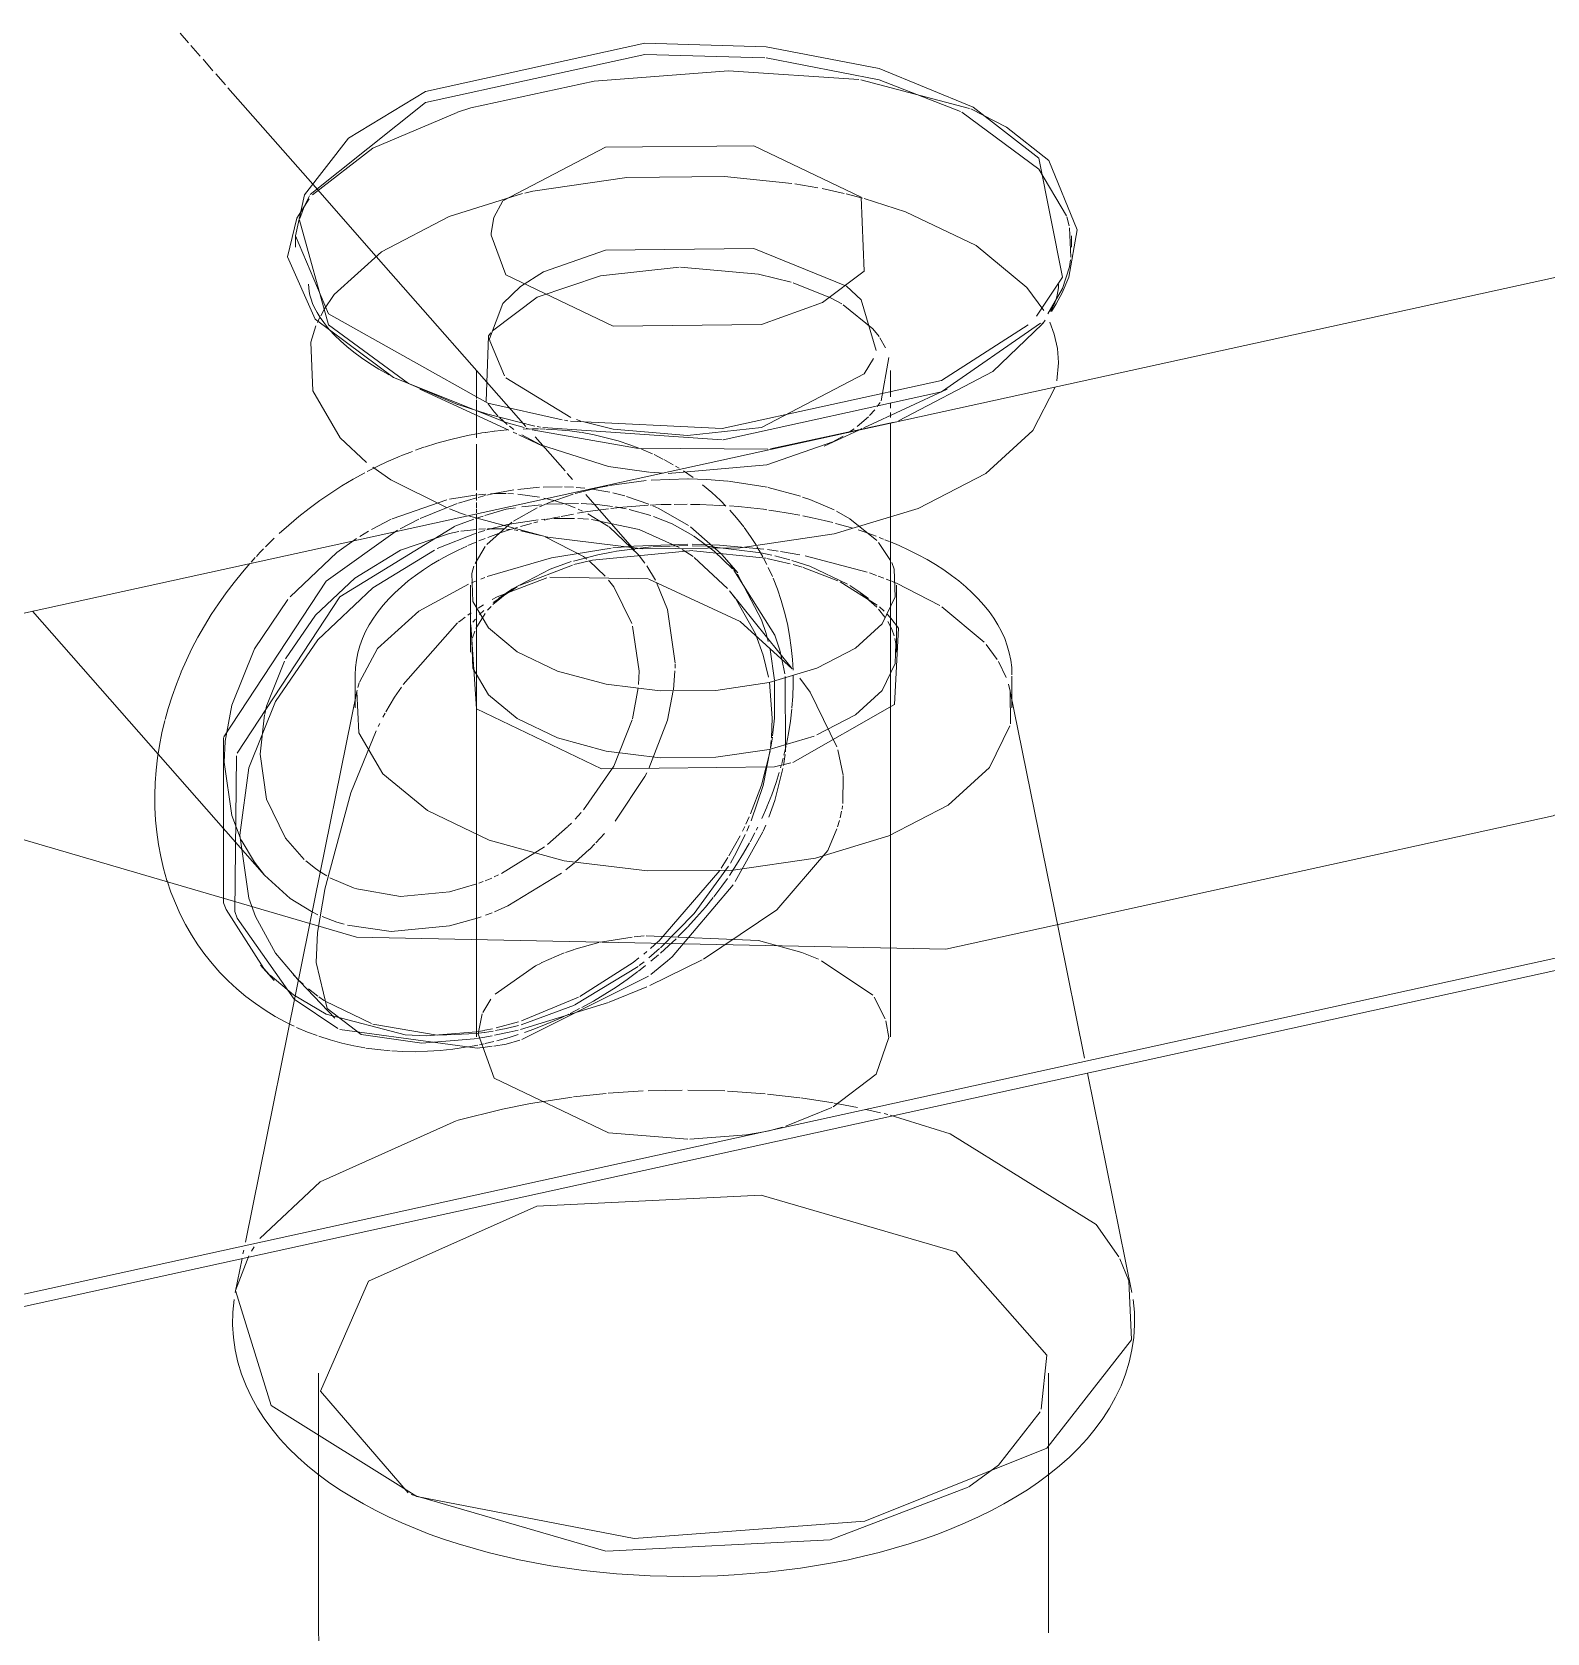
# Model space of a CAD drawing. Header units: metres. Extents: x -24.8 to 3.4, y -2.1 to 25.8.
# Drawn here: x -24.2231 to -24.1059, y 13.6931 to 13.8169 of the extents above; entities that cross this region are included whole.
import ezdxf

# ---------------------------------------------------------------- set-up
doc = ezdxf.new("R2010")
doc.units = ezdxf.units.M
doc.layers.add('P-SANR-FIXT', color=7, linetype='Continuous', lineweight=5)

# ---------------------------------------------------------------- blocks, each defined once
blk = doc.blocks.new('USO_ESG_Cuba lavatório retângular - Uso geral-3263039-BWC GUARITA')
at = {"layer": 'P-SANR-FIXT'}
for p, q in [((-24.27596, 13.7605), (-23.95901, 13.83001)), ((-24.28611, 13.7056), (-23.96917, 13.77511)), ((-24.28434, 13.70504), (-23.9674, 13.77454))]:
    blk.add_line(p, q, dxfattribs=at)
at = {"layer": 'P-SANR-FIXT', "color": 8, "true_color": 0x808080}
for p, q in [((-24.1757, 13.81605), (-24.19268, 13.81232)), ((-24.16633, 13.81578), (-24.1757, 13.81605)), ((-24.19268, 13.81232), (-24.19862, 13.8087)), ((-24.14525, 13.80716), (-24.15032, 13.81111)), ((-24.14773, 13.80955), (-24.14447, 13.80697)), ((-24.20018, 13.79425), (-24.20243, 13.80235)), ((-24.1876, 13.80135), (-24.1874, 13.80257)), ((-24.20272, 13.80114), (-24.20272, 13.80027)), ((-24.20272, 13.80114), (-24.20018, 13.79511)), ((-24.18645, 13.79813), (-24.18759, 13.80119)), ((-24.14286, 13.80176), (-24.14276, 13.79949)), ((-24.14272, 13.80027), (-24.14272, 13.80114)), ((-24.18354, 13.79837), (-24.18533, 13.79723)), ((-24.14391, 13.79624), (-24.14403, 13.79592)), ((-24.14382, 13.79655), (-24.14391, 13.79624)), ((-24.14376, 13.79685), (-24.14382, 13.79655)), ((-24.194, 13.78971), (-24.20018, 13.79425)), ((-24.19821, 13.79215), (-24.19762, 13.79171)), ((-24.1931, 13.78928), (-24.18624, 13.78611)), ((-24.16184, 13.78488), (-24.15916, 13.78612))]:
    blk.add_line(p, q, dxfattribs=at)
at = {"layer": 'P-SANR-FIXT', "color": 9, "true_color": 0xbfbfbf}
for p, q in [((-24.159, 13.81321), (-24.1506, 13.811)), ((-24.19674, 13.80793), (-24.19023, 13.8107)), ((-24.15119, 13.81071), (-24.14525, 13.8063)), ((-24.15049, 13.81096), (-24.14773, 13.80955)), ((-24.20141, 13.80432), (-24.19676, 13.80792)), ((-24.14525, 13.8063), (-24.14311, 13.8027)), ((-24.16411, 13.80517), (-24.16233, 13.80486)), ((-24.20263, 13.80252), (-24.20166, 13.80402)), ((-24.1874, 13.80257), (-24.18669, 13.80386)), ((-24.162, 13.8048), (-24.1603, 13.80443)), ((-24.16014, 13.80439), (-24.15887, 13.80406)), ((-24.14308, 13.80261), (-24.1429, 13.80192)), ((-24.18759, 13.80119), (-24.1876, 13.80135)), ((-24.14278, 13.79928), (-24.14287, 13.79874)), ((-24.16423, 13.79752), (-24.16134, 13.79636)), ((-24.14292, 13.79794), (-24.14344, 13.79674)), ((-24.18533, 13.79723), (-24.18669, 13.7959)), ((-24.15898, 13.79619), (-24.16011, 13.79724)), ((-24.15783, 13.79227), (-24.15898, 13.79619)), ((-24.14616, 13.79716), (-24.14486, 13.79536)), ((-24.20078, 13.79497), (-24.20055, 13.79539)), ((-24.20104, 13.79443), (-24.20087, 13.7948)), ((-24.14489, 13.79444), (-24.145, 13.7943)), ((-24.18798, 13.78834), (-24.18779, 13.79342)), ((-24.18771, 13.79302), (-24.18657, 13.79031)), ((-24.15753, 13.79326), (-24.15709, 13.79247)), ((-24.18872, 13.79074), (-24.18872, 13.78856)), ((-24.18645, 13.79017), (-24.18143, 13.78708)), ((-24.14881, 13.79066), (-24.1561, 13.78684)), ((-24.1902, 13.7881), (-24.194, 13.78971)), ((-24.15878, 13.7863), (-24.15233, 13.78928)), ((-24.18872, 13.78845), (-24.18872, 13.78769)), ((-24.18872, 13.78761), (-24.18872, 13.78552)), ((-24.18737, 13.78753), (-24.18784, 13.78814)), ((-24.18708, 13.78722), (-24.18737, 13.78753)), ((-24.15672, 13.7871), (-24.15672, 13.78747)), ((-24.18635, 13.78656), (-24.18695, 13.78709)), ((-24.18463, 13.7862), (-24.18488, 13.78627)), ((-24.18379, 13.78635), (-24.18405, 13.7864)), ((-24.16973, 13.78536), (-24.18359, 13.78631)), ((-24.18193, 13.78688), (-24.18167, 13.78684)), ((-24.15643, 13.78672), (-24.16598, 13.78467)), ((-24.15916, 13.78612), (-24.15892, 13.78623)), ((-24.15672, 13.75289), (-24.15672, 13.78666)), ((-24.19725, 13.78362), (-24.19927, 13.78551)), ((-24.1859, 13.78595), (-24.18562, 13.78582)), ((-24.18545, 13.78574), (-24.18359, 13.78488)), ((-24.18325, 13.77784), (-24.18936, 13.77948)), ((-24.18872, 13.77964), (-24.18872, 13.7523)), ((-24.18872, 13.7461), (-24.18872, 13.73919)), ((-24.15672, 13.73919), (-24.15672, 13.74579)), ((-24.18859, 13.73941), (-24.18737, 13.73598)), ((-24.1648, 13.73227), (-24.16126, 13.73371)), ((-24.17224, 13.73127), (-24.16786, 13.7316))]:
    blk.add_line(p, q, dxfattribs=at)
at = {"layer": 'P-SANR-FIXT', "color": 254, "true_color": 0xdfdfdf}
for p, q in [((-24.1875, 13.7938), (-24.18403, 13.79639)), ((-24.16134, 13.79636), (-24.16048, 13.79589)), ((-24.18669, 13.7959), (-24.18772, 13.79319)), ((-24.16037, 13.79582), (-24.15807, 13.79396)), ((-24.15807, 13.79396), (-24.1576, 13.79336)), ((-24.14499, 13.7943), (-24.14881, 13.79066)), ((-24.14475, 13.79461), (-24.14494, 13.79437)), ((-24.1444, 13.79446), (-24.14405, 13.79353)), ((-24.18779, 13.79342), (-24.18762, 13.79364)), ((-24.18772, 13.79318), (-24.18771, 13.79302)), ((-24.15684, 13.79173), (-24.15743, 13.78838)), ((-24.14372, 13.79132), (-24.14386, 13.78992)), ((-24.1438, 13.79242), (-24.14372, 13.79134)), ((-24.15672, 13.78868), (-24.15672, 13.79074)), ((-24.15793, 13.78769), (-24.15833, 13.78725)), ((-24.15751, 13.78825), (-24.15773, 13.78795)), ((-24.15672, 13.78782), (-24.15672, 13.78818)), ((-24.18583, 13.78617), (-24.18618, 13.78642)), ((-24.18099, 13.78693), (-24.18065, 13.78682)), ((-24.15842, 13.78715), (-24.15928, 13.7864)), ((-24.18872, 13.78503), (-24.18872, 13.78146)), ((-24.16038, 13.78565), (-24.16117, 13.78521)), ((-24.15952, 13.78622), (-24.15996, 13.78592)), ((-24.17424, 13.78279), (-24.17536, 13.78286)), ((-24.18872, 13.78124), (-24.18872, 13.78067)), ((-24.18872, 13.78051), (-24.18872, 13.78009)), ((-24.19014, 13.77976), (-24.19082, 13.78002)), ((-24.18872, 13.77999), (-24.18872, 13.77973)), ((-24.15672, 13.74579), (-24.15672, 13.75289)), ((-24.18872, 13.7523), (-24.18872, 13.74612)), ((-24.18194, 13.74567), (-24.18372, 13.7449)), ((-24.16229, 13.74518), (-24.16357, 13.74571)), ((-24.18417, 13.74468), (-24.18729, 13.74248)), ((-24.18374, 13.74489), (-24.18417, 13.74468)), ((-24.15807, 13.74241), (-24.16206, 13.74507)), ((-24.18762, 13.7421), (-24.18825, 13.74105)), ((-24.15713, 13.74056), (-24.15797, 13.74226)), ((-24.18829, 13.74095), (-24.18859, 13.73942)), ((-24.15685, 13.73914), (-24.15708, 13.74041)), ((-24.16786, 13.7316), (-24.16636, 13.73186)), ((-24.1662, 13.73189), (-24.16507, 13.73219))]:
    blk.add_line(p, q, dxfattribs=at)
at = {"layer": 'P-SANR-FIXT', "color": 7, "true_color": 0xefefef}
for p, q in [((-24.14405, 13.79353), (-24.1438, 13.79242)), ((-24.18379, 13.78497), (-24.18523, 13.78576)), ((-24.17668, 13.7469), (-24.17915, 13.74651)), ((-24.17576, 13.74699), (-24.17654, 13.74692)), ((-24.18124, 13.74592), (-24.18184, 13.74571)), ((-24.17927, 13.74648), (-24.18119, 13.74594))]:
    blk.add_line(p, q, dxfattribs=at)
at = {"layer": 'P-SANR-FIXT', "color": 8, "true_color": 0x808080}
for points in [[(-24.00596, 13.81949, 0), (-24.01857, 13.8074, 0), (-24.0599, 13.77718, 0), (-24.10545, 13.75627, 0), (-24.15244, 13.74597, 0), (-24.198, 13.74689, 0), (-24.23933, 13.75899, 0), (-24.25192, 13.76553, 0)], [(-24.15032, 13.81111, 0), (-24.15758, 13.81408, 0), (-24.16633, 13.81578, 0)], [(-24.19862, 13.8087, 0), (-24.20203, 13.80433, 0), (-24.20272, 13.80114, 0)], [(-24.18669, 13.80386, 0), (-24.17875, 13.808, 0), (-24.16727, 13.80812, 0), (-24.15898, 13.80415, 0)], [(-24.14541, 13.79494, 0), (-24.1434, 13.79795, 0), (-24.14525, 13.80716, 0)], [(-24.14447, 13.80697, 0), (-24.14228, 13.80162, 0), (-24.14292, 13.79794, 0)], [(-24.15898, 13.80415, 0), (-24.15874, 13.79842, 0), (-24.16198, 13.796, 0)], [(-24.20121, 13.7947, 0), (-24.20334, 13.79952, 0), (-24.20263, 13.80252, 0)], [(-24.16011, 13.79724, 0), (-24.16727, 13.80016, 0), (-24.17875, 13.80004, 0), (-24.18354, 13.79837, 0)], [(-24.14287, 13.79874, 0), (-24.1434, 13.79708, 0), (-24.14455, 13.79511, 0)], [(-24.20172, 13.79741, 0), (-24.2017, 13.79713, 0), (-24.20167, 13.79685, 0), (-24.20161, 13.79655, 0), (-24.20152, 13.79624, 0), (-24.20141, 13.79592, 0), (-24.20125, 13.79557, 0), (-24.20106, 13.79521, 0), (-24.20082, 13.79483, 0), (-24.20054, 13.79444, 0), (-24.20022, 13.79403, 0), (-24.20009, 13.79388, 0)], [(-24.16198, 13.796, 0), (-24.16669, 13.79428, 0), (-24.17816, 13.79416, 0), (-24.18645, 13.79813, 0)], [(-24.14372, 13.79741, 0), (-24.14373, 13.79713, 0), (-24.14376, 13.79685, 0)], [(-24.14344, 13.79674, 0), (-24.14391, 13.79588, 0), (-24.14427, 13.7953, 0)], [(-24.20018, 13.79511, 0), (-24.18785, 13.7882, 0), (-24.1821, 13.78691, 0)], [(-24.14403, 13.79592, 0), (-24.14418, 13.79557, 0), (-24.14433, 13.7953, 0)], [(-24.18504, 13.78631, 0), (-24.18643, 13.7867, 0), (-24.19514, 13.79019, 0), (-24.20121, 13.7947, 0)], [(-24.20009, 13.79388, 0), (-24.1997, 13.79346, 0), (-24.19925, 13.79303, 0), (-24.19876, 13.79259, 0), (-24.19821, 13.79215, 0)], [(-24.19762, 13.79171, 0), (-24.19697, 13.79127, 0), (-24.19628, 13.79084, 0), (-24.19554, 13.79041, 0), (-24.19552, 13.7904, 0)], [(-24.18422, 13.78643, 0), (-24.18785, 13.78734, 0), (-24.19017, 13.78809, 0)]]:
    blk.add_polyline3d(points, dxfattribs=at)
at = {"layer": 'P-SANR-FIXT', "color": 9, "true_color": 0xbfbfbf}
for points in [[(-24.20159, 13.80435, 0), (-24.19268, 13.81146, 0), (-24.1757, 13.81518, 0), (-24.16643, 13.81492, 0)], [(-24.16633, 13.81491, 0), (-24.15758, 13.81321, 0), (-24.15129, 13.81076, 0)], [(-24.1902, 13.81071, 0), (-24.18916, 13.81104, 0), (-24.17963, 13.81311, 0), (-24.16925, 13.81391, 0), (-24.15917, 13.81324, 0)], [(-24.185, 13.80446, 0), (-24.18438, 13.8046, 0), (-24.17711, 13.80565, 0), (-24.16954, 13.80573, 0), (-24.16433, 13.8052, 0)], [(-24.20239, 13.80248, 0), (-24.20203, 13.80346, 0), (-24.20165, 13.80423, 0)], [(-24.20054, 13.79542, 0), (-24.19974, 13.7966, 0), (-24.19609, 13.79991, 0), (-24.19085, 13.80264, 0), (-24.18516, 13.80442, 0)], [(-24.15876, 13.80403, 0), (-24.15555, 13.80301, 0), (-24.15009, 13.80039, 0), (-24.14616, 13.79716, 0)], [(-24.18403, 13.79639, 0), (-24.17915, 13.79806, 0), (-24.17305, 13.79873, 0)], [(-24.17295, 13.79873, 0), (-24.16691, 13.79819, 0), (-24.16439, 13.79756, 0)], [(-24.19927, 13.78551, 0), (-24.20138, 13.78915, 0), (-24.20154, 13.79293, 0), (-24.20115, 13.79419, 0)], [(-24.18145, 13.78681, 0), (-24.16973, 13.78623, 0), (-24.15276, 13.78995, 0), (-24.14607, 13.79425, 0)], [(-24.14511, 13.7944, 0), (-24.15276, 13.78909, 0), (-24.16966, 13.78537, 0)], [(-24.14397, 13.78943, 0), (-24.1457, 13.78608, 0), (-24.14934, 13.78277, 0), (-24.15458, 13.78004, 0), (-24.16106, 13.77808, 0), (-24.16833, 13.77702, 0), (-24.17589, 13.77694, 0), (-24.18321, 13.77784, 0)], [(-24.16619, 13.78465, 0), (-24.17636, 13.78472, 0), (-24.18443, 13.78615, 0)], [(-24.16117, 13.78521, 0), (-24.16628, 13.78343, 0), (-24.1739, 13.78277, 0)], [(-24.16114, 13.73377, 0), (-24.15781, 13.73629, 0), (-24.15685, 13.73914, 0)], [(-24.18737, 13.73598, 0), (-24.17853, 13.73175, 0), (-24.17238, 13.73127, 0)]]:
    blk.add_polyline3d(points, dxfattribs=at)
at = {"layer": 'P-SANR-FIXT', "color": 254, "true_color": 0xdfdfdf}
for points in [[(-24.1724, 13.78569, 0), (-24.16669, 13.78632, 0), (-24.15874, 13.79046, 0), (-24.15803, 13.79165, 0)], [(-24.18042, 13.78675, 0), (-24.17816, 13.7862, 0), (-24.1724, 13.78569, 0)], [(-24.17541, 13.78287, 0), (-24.17853, 13.7833, 0), (-24.18379, 13.78497, 0)], [(-24.19106, 13.78012, 0), (-24.19535, 13.78228, 0), (-24.19676, 13.78325, 0)], [(-24.18953, 13.77954, 0), (-24.18988, 13.77966, 0), (-24.19012, 13.77975, 0)]]:
    blk.add_polyline3d(points, dxfattribs=at)
at = {"layer": 'P-SANR-FIXT', "color": 7, "true_color": 0xefefef}
blk.add_polyline3d([(-24.16357, 13.74571, 0), (-24.16691, 13.74664, 0), (-24.17561, 13.747, 0)], dxfattribs=at)
blk = doc.blocks.new('USO_ESG_Sifão de Uso Geral - Sifão para lavatório-3607478-BWC GUARITA')
at = {"layer": 'P-SANR-FIXT', "color": 9, "true_color": 0xbfbfbf}
for p, q in [((-24.21101, 13.81609), (-24.21165, 13.81682)), ((-24.21009, 13.81504), (-24.21082, 13.81587)), ((-24.20911, 13.81392), (-24.20988, 13.81481)), ((-24.20814, 13.81282), (-24.2089, 13.81369)), ((-24.20139, 13.80515), (-24.20795, 13.8126)), ((-24.18491, 13.7864), (-24.19648, 13.79956)), ((-24.1928, 13.78479), (-24.19346, 13.78456)), ((-24.1904, 13.77868), (-24.18894, 13.77922)), ((-24.18876, 13.77815), (-24.19177, 13.77695)), ((-24.1894, 13.77718), (-24.18871, 13.77748)), ((-24.1892, 13.77412), (-24.1892, 13.76895)), ((-24.15624, 13.76895), (-24.15624, 13.77412)), ((-24.18618, 13.77369), (-24.18702, 13.7731)), ((-24.15842, 13.7731), (-24.15925, 13.77369)), ((-24.22307, 13.7721), (-24.20512, 13.75169)), ((-24.19811, 13.76719), (-24.19811, 13.76462)), ((-24.14732, 13.76462), (-24.14732, 13.76707)), ((-24.19798, 13.76589), (-24.20166, 13.7477)), ((-24.1437, 13.74737), (-24.14745, 13.76589)), ((-24.14745, 13.76589), (-24.14744, 13.7634)), ((-24.16261, 13.76245), (-24.16609, 13.76141)), ((-24.20742, 13.74887), (-24.2073, 13.76093)), ((-24.16442, 13.76037), (-24.16568, 13.76006)), ((-24.20476, 13.74401), (-24.20519, 13.74446)), ((-24.20288, 13.74242), (-24.20469, 13.74395)), ((-24.20251, 13.7436), (-24.20214, 13.74326)), ((-24.19946, 13.73982), (-24.20283, 13.7421)), ((-24.20043, 13.74194), (-24.19686, 13.74021)), ((-24.20318, 13.74017), (-24.20284, 13.74)), ((-24.18868, 13.73831), (-24.1993, 13.73974)), ((-24.19674, 13.74017), (-24.19177, 13.73931)), ((-24.18873, 13.73957), (-24.19262, 13.73926)), ((-24.1916, 13.73931), (-24.18876, 13.73944)), ((-24.18951, 13.73838), (-24.18862, 13.73854)), ((-24.18673, 13.73359), (-24.19025, 13.7327)), ((-24.18455, 13.73403), (-24.18673, 13.73359)), ((-24.15927, 13.73371), (-24.16076, 13.734)), ((-24.15748, 13.73331), (-24.15863, 13.73357)), ((-24.15691, 13.73317), (-24.15721, 13.73324)), ((-24.20593, 13.72293), (-24.20612, 13.72261))]:
    blk.add_line(p, q, dxfattribs=at)
at = {"layer": 'P-SANR-FIXT', "color": 254, "true_color": 0xdfdfdf}
for p, q in [((-24.19648, 13.79956), (-24.20139, 13.80515)), ((-24.18737, 13.78603), (-24.188, 13.78594)), ((-24.18636, 13.78613), (-24.18734, 13.78603)), ((-24.18344, 13.7862), (-24.18384, 13.78621)), ((-24.18248, 13.78615), (-24.18337, 13.7862)), ((-24.19463, 13.78411), (-24.19554, 13.78371)), ((-24.19369, 13.78447), (-24.19458, 13.78413)), ((-24.17197, 13.78244), (-24.17272, 13.78296)), ((-24.17934, 13.78165), (-24.18109, 13.7812)), ((-24.17854, 13.78181), (-24.17934, 13.78165)), ((-24.1756, 13.78222), (-24.17845, 13.78183)), ((-24.17238, 13.78234), (-24.17521, 13.78225)), ((-24.16673, 13.78178), (-24.16924, 13.78216)), ((-24.16626, 13.78169), (-24.16673, 13.78178)), ((-24.16368, 13.781), (-24.16617, 13.78167)), ((-24.19308, 13.77928), (-24.19022, 13.78043)), ((-24.19013, 13.78046), (-24.18873, 13.78088)), ((-24.18644, 13.77999), (-24.18572, 13.7801)), ((-24.18404, 13.7801), (-24.18586, 13.77908)), ((-24.18523, 13.78017), (-24.18371, 13.78034)), ((-24.19463, 13.77849), (-24.19319, 13.77922)), ((-24.1888, 13.77927), (-24.18822, 13.77946)), ((-24.18808, 13.77951), (-24.18644, 13.77999)), ((-24.186, 13.77899), (-24.18793, 13.77728)), ((-24.18619, 13.77883), (-24.18644, 13.77878)), ((-24.19081, 13.77813), (-24.19009, 13.77827)), ((-24.18994, 13.77829), (-24.1887, 13.77844)), ((-24.18808, 13.77836), (-24.1886, 13.7782)), ((-24.18855, 13.77754), (-24.18805, 13.77774)), ((-24.18644, 13.77878), (-24.18794, 13.7784)), ((-24.18785, 13.77782), (-24.18703, 13.77812)), ((-24.15781, 13.7779), (-24.1584, 13.77812)), ((-24.15726, 13.77769), (-24.15758, 13.77782)), ((-24.15679, 13.77751), (-24.15714, 13.77764)), ((-24.18807, 13.77711), (-24.18884, 13.77581)), ((-24.1567, 13.77604), (-24.15763, 13.77743)), ((-24.20584, 13.77625), (-24.20616, 13.77591)), ((-24.15626, 13.77428), (-24.1529, 13.77255)), ((-24.20332, 13.77302), (-24.20591, 13.7692)), ((-24.1894, 13.77181), (-24.18914, 13.77199)), ((-24.18901, 13.77125), (-24.18882, 13.77148)), ((-24.15669, 13.77158), (-24.1561, 13.7708)), ((-24.15274, 13.77245), (-24.14947, 13.76972)), ((-24.19441, 13.76643), (-24.19019, 13.7712)), ((-24.18905, 13.77004), (-24.18887, 13.77056)), ((-24.15662, 13.77071), (-24.15643, 13.77019)), ((-24.20591, 13.7692), (-24.20766, 13.76484)), ((-24.15637, 13.76999), (-24.15629, 13.7696)), ((-24.14931, 13.76953), (-24.14846, 13.76837)), ((-24.14837, 13.76822), (-24.14776, 13.76697)), ((-24.19791, 13.76621), (-24.19781, 13.76656)), ((-24.14759, 13.76646), (-24.14746, 13.76593)), ((-24.19574, 13.76432), (-24.19506, 13.76545)), ((-24.19506, 13.76545), (-24.19454, 13.76624)), ((-24.20766, 13.76484), (-24.20817, 13.76205)), ((-24.20546, 13.76105), (-24.20512, 13.76408)), ((-24.19597, 13.7639), (-24.19579, 13.76422)), ((-24.19633, 13.76319), (-24.19621, 13.76342)), ((-24.20817, 13.76202), (-24.20825, 13.76044)), ((-24.20825, 13.76044), (-24.20766, 13.75631)), ((-24.20496, 13.75757), (-24.20546, 13.76105)), ((-24.20766, 13.7563), (-24.20701, 13.7546)), ((-24.20103, 13.74726), (-24.20047, 13.75057)), ((-24.1982, 13.75067), (-24.20007, 13.75149)), ((-24.1887, 13.75101), (-24.19081, 13.7504)), ((-24.19081, 13.74776), (-24.18869, 13.74835)), ((-24.19871, 13.74782), (-24.19532, 13.74733)), ((-24.19532, 13.74733), (-24.19081, 13.74776)), ((-24.18112, 13.74165), (-24.17623, 13.74463)), ((-24.17662, 13.74493), (-24.18074, 13.7423)), ((-24.17709, 13.74362), (-24.17626, 13.74423)), ((-24.17621, 13.74426), (-24.17565, 13.74471)), ((-24.17615, 13.74469), (-24.17576, 13.74499)), ((-24.17129, 13.74513), (-24.17533, 13.74314)), ((-24.17396, 13.74505), (-24.17524, 13.744)), ((-24.20172, 13.74289), (-24.201, 13.74233)), ((-24.17543, 13.74386), (-24.18522, 13.73896)), ((-24.17556, 13.74304), (-24.17846, 13.74186)), ((-24.20092, 13.74228), (-24.20049, 13.74197)), ((-24.17852, 13.74184), (-24.18532, 13.73974)), ((-24.18085, 13.74224), (-24.18526, 13.74041)), ((-24.18528, 13.74011), (-24.18116, 13.74163)), ((-24.18335, 13.74015), (-24.18242, 13.74055)), ((-24.18242, 13.74055), (-24.18158, 13.74094)), ((-24.18149, 13.74098), (-24.18076, 13.74136)), ((-24.19262, 13.73926), (-24.19425, 13.73934)), ((-24.18876, 13.73944), (-24.18813, 13.73952)), ((-24.1881, 13.73968), (-24.18873, 13.73957)), ((-24.18753, 13.73926), (-24.18823, 13.73913)), ((-24.18811, 13.73952), (-24.18744, 13.73963)), ((-24.1875, 13.73981), (-24.18808, 13.73969)), ((-24.1862, 13.73955), (-24.18735, 13.7393)), ((-24.18725, 13.73966), (-24.18644, 13.73982)), ((-24.18548, 13.74034), (-24.18722, 13.73987)), ((-24.18644, 13.73982), (-24.18548, 13.74005)), ((-24.18551, 13.7397), (-24.1862, 13.73955)), ((-24.1862, 13.73914), (-24.18551, 13.73936)), ((-24.18502, 13.73952), (-24.18429, 13.73978)), ((-24.18429, 13.73978), (-24.18335, 13.74015)), ((-24.18825, 13.73912), (-24.18891, 13.73902)), ((-24.18826, 13.73835), (-24.18868, 13.73831)), ((-24.18851, 13.73857), (-24.18813, 13.73865)), ((-24.18751, 13.73845), (-24.18825, 13.73835)), ((-24.18807, 13.73866), (-24.1874, 13.73882)), ((-24.18644, 13.73861), (-24.18738, 13.73847)), ((-24.18717, 13.73888), (-24.1862, 13.73914)), ((-24.18539, 13.73891), (-24.18644, 13.73861)), ((-24.18132, 13.73452), (-24.18455, 13.73403)), ((-24.1787, 13.7348), (-24.18123, 13.73453)), ((-24.17585, 13.73499), (-24.17854, 13.73481)), ((-24.17283, 13.73506), (-24.17546, 13.735)), ((-24.16953, 13.73499), (-24.17238, 13.73506)), ((-24.1689, 13.73495), (-24.16933, 13.73498)), ((-24.1664, 13.73477), (-24.1689, 13.73495)), ((-24.16373, 13.73447), (-24.16623, 13.73475)), ((-24.16115, 13.73407), (-24.16365, 13.73446)), ((-24.16076, 13.734), (-24.16106, 13.73406))]:
    blk.add_line(p, q, dxfattribs=at)
at = {"layer": 'P-SANR-FIXT', "color": 7, "true_color": 0xefefef}
for p, q in [((-24.18188, 13.78296), (-24.18419, 13.78559)), ((-24.17511, 13.78427), (-24.17598, 13.78464)), ((-24.17431, 13.78388), (-24.175, 13.78422)), ((-24.17351, 13.78344), (-24.17425, 13.78385)), ((-24.1813, 13.7823), (-24.18171, 13.78276)), ((-24.17306, 13.78317), (-24.17335, 13.78334)), ((-24.18736, 13.78121), (-24.18584, 13.78149)), ((-24.18554, 13.78153), (-24.18387, 13.78169)), ((-24.18357, 13.78171), (-24.18211, 13.78173)), ((-24.18192, 13.78172), (-24.18123, 13.78169)), ((-24.18102, 13.78168), (-24.18036, 13.78162)), ((-24.17994, 13.78157), (-24.17842, 13.78131)), ((-24.19103, 13.78072), (-24.19526, 13.77925)), ((-24.18869, 13.78111), (-24.19081, 13.78077)), ((-24.18861, 13.78091), (-24.18805, 13.78106)), ((-24.18794, 13.78108), (-24.1875, 13.78119)), ((-24.18275, 13.78067), (-24.18352, 13.78086)), ((-24.18328, 13.78038), (-24.18083, 13.78044)), ((-24.18064, 13.78043), (-24.17941, 13.78036)), ((-24.1765, 13.77684), (-24.18028, 13.78114)), ((-24.1794, 13.78036), (-24.1782, 13.78021)), ((-24.17819, 13.78126), (-24.17726, 13.78102)), ((-24.17712, 13.78098), (-24.17539, 13.78038)), ((-24.17245, 13.78038), (-24.17344, 13.78037)), ((-24.16947, 13.78027), (-24.1704, 13.78032)), ((-24.16944, 13.78024), (-24.16987, 13.78068)), ((-24.19532, 13.77922), (-24.19685, 13.77842)), ((-24.18395, 13.77918), (-24.18619, 13.77883)), ((-24.18534, 13.77866), (-24.18447, 13.7789)), ((-24.18429, 13.77895), (-24.18399, 13.77903)), ((-24.1835, 13.77915), (-24.18274, 13.77932)), ((-24.18228, 13.77942), (-24.18274, 13.77932)), ((-24.18124, 13.77962), (-24.18217, 13.77944)), ((-24.19708, 13.77829), (-24.19776, 13.77788)), ((-24.18855, 13.77846), (-24.18803, 13.77848)), ((-24.18789, 13.77849), (-24.1874, 13.77849)), ((-24.18736, 13.77849), (-24.18702, 13.77849)), ((-24.18702, 13.77849), (-24.18661, 13.77847)), ((-24.15851, 13.77816), (-24.15922, 13.77839)), ((-24.18123, 13.77599), (-24.17934, 13.77648)), ((-24.17975, 13.77606), (-24.172, 13.7768)), ((-24.17934, 13.77648), (-24.17817, 13.77671)), ((-24.1781, 13.77673), (-24.17521, 13.77708)), ((-24.1751, 13.77709), (-24.17238, 13.77718)), ((-24.17198, 13.77634), (-24.17282, 13.77689)), ((-24.17196, 13.77679), (-24.16636, 13.77621)), ((-24.17036, 13.77676), (-24.16892, 13.77539)), ((-24.16567, 13.77639), (-24.1645, 13.77608)), ((-24.18535, 13.77411), (-24.1813, 13.77568)), ((-24.18119, 13.77571), (-24.17975, 13.77606)), ((-24.16931, 13.77386), (-24.17189, 13.77627)), ((-24.16851, 13.77507), (-24.16956, 13.77627)), ((-24.16628, 13.77573), (-24.16653, 13.77622)), ((-24.16627, 13.77619), (-24.16447, 13.77577)), ((-24.16585, 13.7748), (-24.16616, 13.7755)), ((-24.16424, 13.77571), (-24.16355, 13.77551)), ((-24.16346, 13.77548), (-24.16078, 13.77445)), ((-24.18912, 13.7743), (-24.18873, 13.77446)), ((-24.18743, 13.77279), (-24.18558, 13.77399)), ((-24.18713, 13.77321), (-24.18329, 13.77468)), ((-24.18306, 13.77474), (-24.17545, 13.77461)), ((-24.17396, 13.77223), (-24.1748, 13.77432)), ((-24.16061, 13.77437), (-24.15774, 13.77258)), ((-24.15986, 13.77409), (-24.15925, 13.77369)), ((-24.15659, 13.77441), (-24.15626, 13.77428)), ((-24.16439, 13.76776), (-24.16916, 13.77368)), ((-24.16873, 13.77312), (-24.16916, 13.77368)), ((-24.15902, 13.77353), (-24.15778, 13.77242)), ((-24.18879, 13.77077), (-24.18807, 13.77194)), ((-24.18849, 13.77185), (-24.18816, 13.77217)), ((-24.18787, 13.77218), (-24.1876, 13.77248)), ((-24.17337, 13.76809), (-24.17396, 13.77223)), ((-24.15763, 13.77226), (-24.15715, 13.77165)), ((-24.15756, 13.77244), (-24.1572, 13.7721)), ((-24.15696, 13.77187), (-24.15671, 13.7716)), ((-24.17666, 13.77096), (-24.17616, 13.76748)), ((-24.15693, 13.77131), (-24.15662, 13.77071)), ((-24.17337, 13.7677), (-24.17337, 13.768)), ((-24.16511, 13.76839), (-24.16489, 13.76726)), ((-24.17616, 13.76748), (-24.1762, 13.76644)), ((-24.1735, 13.76602), (-24.17338, 13.76749)), ((-24.16486, 13.76705), (-24.16483, 13.76123)), ((-24.16424, 13.76647), (-24.16424, 13.76714)), ((-24.19798, 13.76589), (-24.19796, 13.76601)), ((-24.17622, 13.76617), (-24.17666, 13.76378)), ((-24.16568, 13.76383), (-24.16583, 13.76247)), ((-24.166, 13.76152), (-24.16594, 13.7621)), ((-24.16584, 13.76236), (-24.16597, 13.76159)), ((-24.16495, 13.76096), (-24.16478, 13.76169)), ((-24.16521, 13.76), (-24.16514, 13.76025)), ((-24.16512, 13.76033), (-24.16501, 13.76074)), ((-24.16486, 13.76103), (-24.16499, 13.76016)), ((-24.16078, 13.76138), (-24.16038, 13.75943)), ((-24.16037, 13.75937), (-24.16039, 13.75723)), ((-24.18063, 13.75653), (-24.1811, 13.75601)), ((-24.16667, 13.75607), (-24.16628, 13.75695)), ((-24.16049, 13.75665), (-24.1606, 13.75613)), ((-24.16042, 13.75705), (-24.16046, 13.7568)), ((-24.18168, 13.75543), (-24.18325, 13.75405)), ((-24.18139, 13.75572), (-24.18167, 13.75544)), ((-24.16798, 13.75545), (-24.16816, 13.75509)), ((-24.16763, 13.75621), (-24.1679, 13.75562)), ((-24.16781, 13.7551), (-24.16763, 13.75552)), ((-24.16711, 13.75516), (-24.16698, 13.75541)), ((-24.16636, 13.75556), (-24.16657, 13.7551)), ((-24.16085, 13.75528), (-24.16157, 13.7536)), ((-24.16066, 13.75592), (-24.1608, 13.75543)), ((-24.18, 13.75368), (-24.17957, 13.75411)), ((-24.1795, 13.75418), (-24.17882, 13.75491)), ((-24.16834, 13.75472), (-24.16921, 13.75317)), ((-24.16659, 13.75504), (-24.16873, 13.75119)), ((-24.16757, 13.75427), (-24.16721, 13.75496)), ((-24.18348, 13.75387), (-24.18679, 13.75182)), ((-24.18109, 13.75269), (-24.18001, 13.75367)), ((-24.16929, 13.75304), (-24.16981, 13.75222)), ((-24.20031, 13.75163), (-24.20083, 13.75195)), ((-24.18702, 13.75171), (-24.18736, 13.75155)), ((-24.18181, 13.7521), (-24.18115, 13.75264)), ((-24.16991, 13.75206), (-24.17464, 13.74658)), ((-24.18822, 13.75119), (-24.18855, 13.75106)), ((-24.18755, 13.75146), (-24.18805, 13.75126)), ((-24.17038, 13.75001), (-24.16976, 13.75083)), ((-24.16976, 13.75083), (-24.16933, 13.75144)), ((-24.20149, 13.74887), (-24.20099, 13.74863)), ((-24.18869, 13.74835), (-24.18837, 13.74846)), ((-24.18804, 13.74858), (-24.18751, 13.74878)), ((-24.17313, 13.74694), (-24.17241, 13.74767)), ((-24.17555, 13.74579), (-24.1758, 13.74558)), ((-24.1754, 13.74528), (-24.17457, 13.746)), ((-24.17465, 13.74657), (-24.17527, 13.74602)), ((-24.17525, 13.74503), (-24.17465, 13.74553)), ((-24.17618, 13.74528), (-24.17662, 13.74493))]:
    blk.add_line(p, q, dxfattribs=at)
at = {"layer": 'P-SANR-FIXT', "color": 7, "true_color": 0xf7f7f7}
for p, q in [((-24.18802, 13.78117), (-24.18858, 13.78112)), ((-24.1874, 13.7812), (-24.18766, 13.78119)), ((-24.18644, 13.7812), (-24.18735, 13.7812)), ((-24.18587, 13.78118), (-24.1863, 13.7812)), ((-24.18387, 13.78093), (-24.18554, 13.78115)), ((-24.18109, 13.7801), (-24.18169, 13.78033)), ((-24.17798, 13.78018), (-24.17715, 13.78003)), ((-24.18345, 13.77923), (-24.1837, 13.77921)), ((-24.18305, 13.77926), (-24.1833, 13.77924)), ((-24.18116, 13.77929), (-24.18275, 13.77927)), ((-24.18007, 13.77922), (-24.1809, 13.77928)), ((-24.18052, 13.77985), (-24.18087, 13.78001)), ((-24.17693, 13.77998), (-24.17524, 13.77951)), ((-24.17503, 13.77944), (-24.17359, 13.77886)), ((-24.17359, 13.77886), (-24.172, 13.77797)), ((-24.16863, 13.77934), (-24.16914, 13.77992)), ((-24.16806, 13.77863), (-24.16863, 13.77934)), ((-24.18642, 13.77845), (-24.18614, 13.77843)), ((-24.17219, 13.77863), (-24.16981, 13.77654)), ((-24.17196, 13.77795), (-24.17036, 13.77676)), ((-24.16753, 13.77788), (-24.16802, 13.77857)), ((-24.16708, 13.77719), (-24.16753, 13.77788)), ((-24.18293, 13.77623), (-24.17831, 13.77699)), ((-24.1757, 13.77583), (-24.17619, 13.77647)), ((-24.16978, 13.77651), (-24.16956, 13.77627)), ((-24.16658, 13.77632), (-24.16704, 13.77711)), ((-24.16623, 13.77688), (-24.1654, 13.77676)), ((-24.16521, 13.77673), (-24.16372, 13.77648)), ((-24.16331, 13.7764), (-24.15852, 13.77513)), ((-24.18791, 13.77478), (-24.18293, 13.77623)), ((-24.18001, 13.776), (-24.17879, 13.77483)), ((-24.17489, 13.7745), (-24.17556, 13.77562)), ((-24.16955, 13.77625), (-24.16927, 13.77592)), ((-24.16912, 13.77574), (-24.1687, 13.77518)), ((-24.1884, 13.77459), (-24.18809, 13.77471)), ((-24.16855, 13.77498), (-24.1667, 13.77145)), ((-24.15833, 13.77507), (-24.1578, 13.77488)), ((-24.15766, 13.77483), (-24.15722, 13.77466)), ((-24.15704, 13.77459), (-24.15663, 13.77443)), ((-24.18861, 13.77235), (-24.18819, 13.77261)), ((-24.18753, 13.773), (-24.18713, 13.77321)), ((-24.16716, 13.77036), (-24.16861, 13.77295)), ((-24.1667, 13.77145), (-24.16634, 13.77038)), ((-24.16603, 13.76914), (-24.16569, 13.76676)), ((-24.16528, 13.76909), (-24.16511, 13.76839)), ((-24.16568, 13.76671), (-24.16568, 13.76383))]:
    blk.add_line(p, q, dxfattribs=at)
at = {"layer": 'P-SANR-FIXT', "color": 7, "true_color": 0xfbfbfb}
for p, q in [((-24.17852, 13.77867), (-24.18012, 13.77965)), ((-24.18582, 13.77839), (-24.18553, 13.77835)), ((-24.1853, 13.77832), (-24.18377, 13.77797)), ((-24.17619, 13.77647), (-24.17848, 13.77864)), ((-24.16634, 13.77038), (-24.16618, 13.76977))]:
    blk.add_line(p, q, dxfattribs=at)
at = {"layer": 'P-SANR-FIXT', "color": 8, "true_color": 0x808080}
for p, q in [((-24.20519, 13.74446), (-24.2081, 13.74904)), ((-24.20166, 13.7477), (-24.2066, 13.7233)), ((-24.14171, 13.73753), (-24.1437, 13.74737)), ((-24.20543, 13.74473), (-24.20438, 13.74353)), ((-24.20292, 13.744), (-24.19969, 13.74063)), ((-24.20633, 13.72224), (-24.20736, 13.71956)), ((-24.20673, 13.72268), (-24.20679, 13.72238)), ((-24.13827, 13.72029), (-24.13897, 13.72201)), ((-24.19379, 13.70378), (-24.17872, 13.69939)), ((-24.16137, 13.70026), (-24.1507, 13.70434)), ((-24.17867, 13.69938), (-24.16137, 13.70026))]:
    blk.add_line(p, q, dxfattribs=at)
at = {"layer": 'P-SANR-FIXT'}
for p, q in [((-24.13804, 13.7194), (-24.14148, 13.73637)), ((-24.20686, 13.72203), (-24.20739, 13.7194)), ((-24.20094, 13.71316), (-24.20094, 13.69306)), ((-24.14449, 13.69306), (-24.14449, 13.71316))]:
    blk.add_line(p, q, dxfattribs=at)
at = {"layer": 'P-SANR-FIXT', "color": 9, "true_color": 0xbfbfbf}
for points in [[(-24.18986, 13.7856, 0), (-24.19082, 13.78537, 0), (-24.19179, 13.78511, 0), (-24.19274, 13.78481, 0)], [(-24.18871, 13.78582, 0), (-24.18929, 13.78572, 0), (-24.18986, 13.7856, 0)], [(-24.20827, 13.7624, 0), (-24.20035, 13.77442, 0), (-24.19484, 13.77837, 0)], [(-24.20724, 13.76113, 0), (-24.1993, 13.77322, 0), (-24.19044, 13.77867, 0)], [(-24.19199, 13.77684, 0), (-24.19674, 13.77391, 0), (-24.201, 13.76988, 0), (-24.20427, 13.76513, 0), (-24.20633, 13.75998, 0), (-24.20703, 13.75478, 0), (-24.20633, 13.7499, 0), (-24.20583, 13.7485, 0)], [(-24.19155, 13.7761, 0), (-24.19086, 13.77647, 0), (-24.19015, 13.77683, 0), (-24.18949, 13.77714, 0)], [(-24.14732, 13.76719, 0), (-24.14734, 13.76776, 0), (-24.14741, 13.76832, 0), (-24.14753, 13.76888, 0), (-24.14768, 13.76944, 0), (-24.14788, 13.76999, 0), (-24.14812, 13.77053, 0), (-24.14841, 13.77106, 0), (-24.14873, 13.77158, 0), (-24.14909, 13.77209, 0), (-24.14949, 13.77258, 0), (-24.14992, 13.77307, 0), (-24.15039, 13.77354, 0), (-24.15089, 13.774, 0), (-24.15143, 13.77445, 0), (-24.152, 13.77488, 0), (-24.15259, 13.7753, 0), (-24.15322, 13.77571, 0), (-24.15388, 13.7761, 0), (-24.15457, 13.77647, 0), (-24.15529, 13.77683, 0), (-24.15603, 13.77718, 0), (-24.15672, 13.77748, 0)], [(-24.20626, 13.77579, 0), (-24.20684, 13.77512, 0), (-24.20748, 13.77433, 0), (-24.2081, 13.77352, 0), (-24.20868, 13.77269, 0), (-24.20924, 13.77184, 0), (-24.20977, 13.77098, 0), (-24.21027, 13.77011, 0), (-24.21074, 13.76922, 0), (-24.21117, 13.76831, 0), (-24.21157, 13.76741, 0)], [(-24.19755, 13.77, 0), (-24.19731, 13.77053, 0), (-24.19703, 13.77106, 0), (-24.1967, 13.77158, 0), (-24.19634, 13.77209, 0), (-24.19595, 13.77258, 0), (-24.19551, 13.77307, 0), (-24.19504, 13.77354, 0), (-24.19454, 13.774, 0), (-24.19401, 13.77445, 0), (-24.19344, 13.77488, 0), (-24.19284, 13.7753, 0), (-24.19221, 13.77571, 0), (-24.1916, 13.77607, 0)], [(-24.18893, 13.7756, 0), (-24.1891, 13.77502, 0), (-24.18901, 13.77287, 0), (-24.1878, 13.77081, 0), (-24.18558, 13.76897, 0), (-24.18247, 13.76748, 0), (-24.1787, 13.76645, 0), (-24.17452, 13.76594, 0), (-24.17022, 13.76598, 0), (-24.16609, 13.76658, 0)], [(-24.16609, 13.76658, 0), (-24.16241, 13.76769, 0), (-24.15943, 13.76925, 0), (-24.15736, 13.77113, 0), (-24.15634, 13.77321, 0), (-24.15643, 13.77536, 0), (-24.15662, 13.77588, 0)], [(-24.16568, 13.76006, 0), (-24.17907, 13.75992, 0), (-24.18874, 13.76455, 0), (-24.18917, 13.77104, 0)], [(-24.1561, 13.7708, 0), (-24.15641, 13.76489, 0), (-24.16426, 13.76041, 0)], [(-24.19811, 13.76719, 0), (-24.19809, 13.76776, 0), (-24.19802, 13.76832, 0), (-24.19791, 13.76888, 0), (-24.19775, 13.76944, 0), (-24.19755, 13.76999, 0)], [(-24.16609, 13.76141, 0), (-24.17022, 13.76081, 0), (-24.17452, 13.76077, 0), (-24.1787, 13.76128, 0), (-24.18247, 13.76231, 0), (-24.18558, 13.7638, 0), (-24.1878, 13.76564, 0), (-24.18901, 13.7677, 0), (-24.1891, 13.76985, 0)], [(-24.15629, 13.7696, 0), (-24.15634, 13.76805, 0), (-24.15736, 13.76596, 0), (-24.15943, 13.76408, 0), (-24.16241, 13.76253, 0)], [(-24.21157, 13.7674, 0), (-24.21194, 13.76647, 0), (-24.21227, 13.76554, 0), (-24.21257, 13.76459, 0), (-24.21281, 13.76374, 0)], [(-24.16251, 13.75301, 0), (-24.16887, 13.75208, 0), (-24.1755, 13.75201, 0), (-24.18194, 13.7528, 0), (-24.18775, 13.7544, 0), (-24.19253, 13.75669, 0), (-24.19597, 13.75952, 0), (-24.19782, 13.7627, 0), (-24.19798, 13.76589, 0)], [(-24.21283, 13.76364, 0), (-24.21306, 13.76269, 0), (-24.21325, 13.76173, 0), (-24.2134, 13.76076, 0), (-24.21351, 13.7598, 0), (-24.21358, 13.75883, 0), (-24.21361, 13.75787, 0), (-24.2136, 13.75691, 0), (-24.21355, 13.75595, 0), (-24.21346, 13.755, 0), (-24.21332, 13.75405, 0), (-24.21315, 13.75312, 0), (-24.21293, 13.75219, 0), (-24.21267, 13.75128, 0), (-24.21266, 13.75125, 0)], [(-24.14748, 13.76323, 0), (-24.14906, 13.76001, 0), (-24.15225, 13.75711, 0), (-24.15684, 13.75472, 0), (-24.16251, 13.75301, 0)], [(-24.2081, 13.74904, 0), (-24.20829, 13.74954, 0), (-24.20829, 13.76233, 0)], [(-24.21266, 13.75125, 0), (-24.21236, 13.75037, 0), (-24.21222, 13.75001, 0)], [(-24.18891, 13.73902, 0), (-24.19296, 13.73869, 0), (-24.19765, 13.73935, 0), (-24.20027, 13.74138, 0), (-24.20113, 13.74493, 0), (-24.20103, 13.74726, 0)], [(-24.20265, 13.73991, 0), (-24.2018, 13.73955, 0), (-24.20106, 13.73927, 0)], [(-24.20093, 13.73922, 0), (-24.20004, 13.73894, 0), (-24.19914, 13.73869, 0), (-24.19822, 13.73848, 0), (-24.19736, 13.73833, 0)], [(-24.19729, 13.73831, 0), (-24.19635, 13.73819, 0), (-24.1954, 13.7381, 0)], [(-24.19528, 13.73809, 0), (-24.19444, 13.73805, 0), (-24.19348, 13.73803, 0), (-24.19251, 13.73806, 0), (-24.19154, 13.73812, 0), (-24.19057, 13.73823, 0), (-24.18959, 13.73837, 0)], [(-24.19031, 13.73268, 0), (-24.20081, 13.72796, 0), (-24.20549, 13.72358, 0)]]:
    blk.add_polyline3d(points, dxfattribs=at)
at = {"layer": 'P-SANR-FIXT', "color": 254, "true_color": 0xdfdfdf}
for points in [[(-24.18804, 13.78593, 0), (-24.18832, 13.7859, 0), (-24.18866, 13.78584, 0)], [(-24.1806, 13.78593, 0), (-24.18152, 13.78605, 0), (-24.18244, 13.78614, 0)], [(-24.17869, 13.78553, 0), (-24.17962, 13.78575, 0), (-24.18056, 13.78592, 0)], [(-24.17618, 13.78472, 0), (-24.17686, 13.78498, 0), (-24.17777, 13.78528, 0), (-24.17869, 13.78553, 0)], [(-24.19737, 13.78281, 0), (-24.19826, 13.78232, 0), (-24.19914, 13.7818, 0), (-24.2, 13.78125, 0), (-24.20084, 13.78067, 0), (-24.20166, 13.78006, 0), (-24.20247, 13.77943, 0), (-24.20325, 13.77877, 0), (-24.20399, 13.77811, 0)], [(-24.19555, 13.78371, 0), (-24.19647, 13.78328, 0), (-24.19718, 13.78291, 0)], [(-24.1693, 13.78217, 0), (-24.17091, 13.7823, 0), (-24.17235, 13.78234, 0)], [(-24.18125, 13.78116, 0), (-24.18302, 13.78054, 0), (-24.18386, 13.78018, 0)], [(-24.16107, 13.77994, 0), (-24.16296, 13.78075, 0), (-24.16351, 13.78094, 0)], [(-24.15777, 13.77758, 0), (-24.15986, 13.77926, 0), (-24.16089, 13.77985, 0)], [(-24.20437, 13.77775, 0), (-24.20476, 13.77738, 0), (-24.20504, 13.77709, 0)], [(-24.198, 13.77773, 0), (-24.19953, 13.77665, 0), (-24.20314, 13.77323, 0)], [(-24.19813, 13.77466, 0), (-24.1946, 13.77682, 0), (-24.19081, 13.77813, 0)], [(-24.2052, 13.77693, 0), (-24.20548, 13.77665, 0), (-24.20575, 13.77635, 0)], [(-24.2035, 13.76841, 0), (-24.20117, 13.77179, 0), (-24.19813, 13.77466, 0)], [(-24.19779, 13.76662, 0), (-24.19638, 13.76922, 0), (-24.19318, 13.77212, 0), (-24.18936, 13.77419, 0)], [(-24.19013, 13.77125, 0), (-24.18993, 13.7714, 0), (-24.18961, 13.77165, 0)], [(-24.20511, 13.76414, 0), (-24.20496, 13.76475, 0), (-24.20358, 13.76825, 0)], [(-24.20047, 13.75061, 0), (-24.19846, 13.75806, 0), (-24.1965, 13.76284, 0)], [(-24.20205, 13.75291, 0), (-24.2035, 13.75455, 0), (-24.20496, 13.75757, 0)], [(-24.20693, 13.75443, 0), (-24.20591, 13.7527, 0), (-24.20512, 13.75169, 0)], [(-24.20083, 13.75195, 0), (-24.20117, 13.75219, 0), (-24.20193, 13.7528, 0)], [(-24.20512, 13.75169, 0), (-24.20314, 13.74989, 0), (-24.20149, 13.74887, 0)], [(-24.19081, 13.7504, 0), (-24.1946, 13.75004, 0), (-24.19813, 13.75065, 0)], [(-24.20066, 13.74848, 0), (-24.19953, 13.74806, 0), (-24.19896, 13.74789, 0)], [(-24.1788, 13.74247, 0), (-24.17794, 13.74303, 0), (-24.17709, 13.74362, 0)], [(-24.19425, 13.73934, 0), (-24.20035, 13.74094, 0), (-24.20288, 13.74242, 0)], [(-24.18058, 13.74145, 0), (-24.17969, 13.74195, 0), (-24.1788, 13.74247, 0)]]:
    blk.add_polyline3d(points, dxfattribs=at)
at = {"layer": 'P-SANR-FIXT', "color": 7, "true_color": 0xefefef}
for points in [[(-24.18394, 13.78621, 0), (-24.18441, 13.78622, 0), (-24.18512, 13.7862, 0)], [(-24.16987, 13.78068, 0), (-24.17054, 13.7813, 0), (-24.17124, 13.78189, 0)], [(-24.17545, 13.7803, 0), (-24.17642, 13.78024, 0), (-24.1774, 13.78015, 0), (-24.17833, 13.78006, 0)], [(-24.17367, 13.78037, 0), (-24.17444, 13.78035, 0), (-24.17529, 13.78031, 0)], [(-24.17046, 13.78032, 0), (-24.17145, 13.78036, 0), (-24.17219, 13.78037, 0)], [(-24.16751, 13.7801, 0), (-24.16848, 13.7802, 0), (-24.16916, 13.78025, 0)], [(-24.16628, 13.77995, 0), (-24.16654, 13.77999, 0), (-24.16751, 13.7801, 0)], [(-24.17853, 13.78003, 0), (-24.17934, 13.77993, 0), (-24.1803, 13.77979, 0), (-24.18093, 13.77968, 0)], [(-24.16372, 13.77954, 0), (-24.16463, 13.7797, 0), (-24.16558, 13.77985, 0), (-24.16611, 13.77993, 0)], [(-24.16117, 13.77896, 0), (-24.16185, 13.77913, 0), (-24.16276, 13.77934, 0), (-24.16348, 13.77949, 0)], [(-24.15963, 13.77852, 0), (-24.16009, 13.77866, 0), (-24.16096, 13.7789, 0)], [(-24.18691, 13.77816, 0), (-24.1862, 13.7784, 0), (-24.18557, 13.77859, 0)], [(-24.17204, 13.77717, 0), (-24.17091, 13.77713, 0), (-24.16673, 13.77662, 0), (-24.16588, 13.77644, 0)], [(-24.18747, 13.77262, 0), (-24.186, 13.77382, 0), (-24.18302, 13.77537, 0), (-24.1814, 13.77594, 0)], [(-24.16882, 13.77528, 0), (-24.16565, 13.77025, 0), (-24.16528, 13.76909, 0)], [(-24.16433, 13.77603, 0), (-24.16296, 13.77558, 0), (-24.16003, 13.7742, 0)], [(-24.17852, 13.7745, 0), (-24.17812, 13.77398, 0), (-24.17672, 13.77116, 0)], [(-24.1754, 13.77459, 0), (-24.16835, 13.77131, 0), (-24.16432, 13.76765, 0)], [(-24.16425, 13.76754, 0), (-24.16429, 13.76836, 0), (-24.16439, 13.76929, 0), (-24.16452, 13.77022, 0), (-24.16469, 13.77114, 0), (-24.1649, 13.77204, 0), (-24.16516, 13.77293, 0), (-24.16545, 13.77381, 0), (-24.16579, 13.77466, 0)], [(-24.16615, 13.76701, 0), (-24.16656, 13.7687, 0), (-24.16716, 13.77036, 0)], [(-24.16592, 13.76231, 0), (-24.16586, 13.76382, 0), (-24.16608, 13.76662, 0)], [(-24.16433, 13.76464, 0), (-24.16427, 13.76551, 0), (-24.16424, 13.76647, 0)], [(-24.16372, 13.76692, 0), (-24.16293, 13.76585, 0), (-24.16085, 13.76161, 0)], [(-24.17539, 13.75994, 0), (-24.17396, 13.76369, 0), (-24.17351, 13.76596, 0)], [(-24.16476, 13.76182, 0), (-24.1646, 13.76264, 0), (-24.16445, 13.7636, 0), (-24.16434, 13.76456, 0)], [(-24.17668, 13.76371, 0), (-24.17812, 13.76012, 0), (-24.18045, 13.75673, 0)], [(-24.16603, 13.76127, 0), (-24.1667, 13.75866, 0), (-24.16753, 13.75644, 0)], [(-24.16748, 13.75589, 0), (-24.16656, 13.75862, 0), (-24.16602, 13.76137, 0)], [(-24.17801, 13.75586, 0), (-24.1757, 13.75932, 0), (-24.17556, 13.7596, 0)], [(-24.16627, 13.75698, 0), (-24.1659, 13.75791, 0), (-24.16556, 13.75885, 0), (-24.16531, 13.75964, 0)], [(-24.16503, 13.75994, 0), (-24.16565, 13.75747, 0), (-24.16611, 13.75618, 0)], [(-24.16917, 13.75166, 0), (-24.16861, 13.75252, 0), (-24.16808, 13.75338, 0), (-24.16761, 13.7542, 0)], [(-24.16909, 13.75262, 0), (-24.16861, 13.75347, 0), (-24.16794, 13.75482, 0)], [(-24.16157, 13.7536, 0), (-24.16551, 13.74901, 0), (-24.17118, 13.74519, 0)], [(-24.18735, 13.74885, 0), (-24.1863, 13.74931, 0), (-24.18216, 13.75183, 0)], [(-24.17449, 13.74606, 0), (-24.17189, 13.74872, 0), (-24.16923, 13.75239, 0)], [(-24.16889, 13.75094, 0), (-24.17359, 13.74538, 0), (-24.17396, 13.74505, 0)], [(-24.17238, 13.7477, 0), (-24.17171, 13.74843, 0), (-24.17103, 13.74921, 0), (-24.17043, 13.74996, 0)], [(-24.17451, 13.74566, 0), (-24.17388, 13.74622, 0), (-24.1733, 13.74677, 0)]]:
    blk.add_polyline3d(points, dxfattribs=at)
at = {"layer": 'P-SANR-FIXT', "color": 7, "true_color": 0xf7f7f7}
for points in [[(-24.18175, 13.78036, 0), (-24.18209, 13.78047, 0), (-24.18275, 13.78067, 0)], [(-24.1751, 13.78026, 0), (-24.17464, 13.78005, 0), (-24.17234, 13.77873, 0)], [(-24.17306, 13.77703, 0), (-24.17615, 13.77843, 0), (-24.17984, 13.7792, 0)], [(-24.17819, 13.777, 0), (-24.17656, 13.77715, 0), (-24.17239, 13.7773, 0)], [(-24.17205, 13.77729, 0), (-24.16993, 13.77722, 0), (-24.1665, 13.77691, 0)]]:
    blk.add_polyline3d(points, dxfattribs=at)
at = {"layer": 'P-SANR-FIXT', "color": 7, "true_color": 0xfbfbfb}
blk.add_polyline3d([(-24.18343, 13.77786, 0), (-24.18045, 13.77634, 0), (-24.18019, 13.77614, 0)], dxfattribs=at)
at = {"layer": 'P-SANR-FIXT', "color": 8, "true_color": 0x808080}
for points in [[(-24.21222, 13.75001, 0), (-24.21202, 13.74952, 0), (-24.21165, 13.74868, 0), (-24.21123, 13.74786, 0), (-24.21077, 13.74707, 0), (-24.21028, 13.7463, 0), (-24.20974, 13.74556, 0)], [(-24.20283, 13.7421, 0), (-24.20724, 13.74835, 0), (-24.20742, 13.74887, 0)], [(-24.20583, 13.7485, 0), (-24.20427, 13.74565, 0), (-24.20251, 13.7436, 0)], [(-24.20974, 13.74556, 0), (-24.20917, 13.74485, 0), (-24.20857, 13.74416, 0), (-24.20793, 13.74351, 0), (-24.20726, 13.74289, 0), (-24.20656, 13.7423, 0), (-24.20583, 13.74175, 0), (-24.20507, 13.74124, 0), (-24.20429, 13.74076, 0), (-24.20348, 13.74032, 0), (-24.20318, 13.74017, 0)], [(-24.13906, 13.72217, 0), (-24.14081, 13.72465, 0), (-24.15209, 13.73168, 0), (-24.15673, 13.73312, 0)], [(-24.15165, 13.72254, 0), (-24.16671, 13.72693, 0), (-24.18406, 13.72607, 0)], [(-24.18406, 13.72607, 0), (-24.19709, 13.72027, 0), (-24.2008, 13.71176, 0), (-24.19401, 13.70391, 0)], [(-24.14505, 13.71038, 0), (-24.14463, 13.71456, 0), (-24.15165, 13.72254, 0)], [(-24.15066, 13.70436, 0), (-24.14835, 13.70605, 0), (-24.14514, 13.71016, 0)]]:
    blk.add_polyline3d(points, dxfattribs=at)
at = {"layer": 'P-SANR-FIXT'}
for points in [[(-24.20736, 13.71956, 0), (-24.20462, 13.71066, 0), (-24.19334, 13.70363, 0), (-24.17654, 13.70036, 0), (-24.1587, 13.70172, 0)], [(-24.1587, 13.70172, 0), (-24.14463, 13.70735, 0), (-24.13808, 13.71575, 0), (-24.13827, 13.72029, 0)], [(-24.20748, 13.71885, 0), (-24.20758, 13.71788, 0), (-24.2076, 13.7169, 0), (-24.20753, 13.71593, 0), (-24.2074, 13.71497, 0), (-24.20718, 13.71402, 0), (-24.2069, 13.71309, 0), (-24.20655, 13.71218, 0), (-24.20614, 13.7113, 0), (-24.20566, 13.71045, 0), (-24.20514, 13.70964, 0), (-24.20456, 13.70885, 0), (-24.20393, 13.70809, 0), (-24.20326, 13.70736, 0), (-24.20255, 13.70666, 0), (-24.20179, 13.70599, 0), (-24.201, 13.70535, 0), (-24.20017, 13.70473, 0), (-24.19931, 13.70414, 0), (-24.19841, 13.70358, 0), (-24.19748, 13.70304, 0), (-24.19652, 13.70253, 0), (-24.19553, 13.70204, 0), (-24.19451, 13.70157, 0), (-24.19346, 13.70113, 0), (-24.19238, 13.70071, 0), (-24.19128, 13.70032, 0), (-24.19015, 13.69995, 0), (-24.189, 13.69961, 0), (-24.18783, 13.69929, 0), (-24.18664, 13.699, 0), (-24.18544, 13.69873, 0), (-24.18421, 13.69848, 0), (-24.18297, 13.69826, 0), (-24.18172, 13.69807, 0), (-24.18045, 13.6979, 0), (-24.17918, 13.69776, 0), (-24.17789, 13.69764, 0), (-24.1766, 13.69755, 0), (-24.1753, 13.69749, 0), (-24.174, 13.69745, 0), (-24.1727, 13.69744, 0), (-24.1714, 13.69745, 0), (-24.1701, 13.69749, 0), (-24.1688, 13.69756, 0), (-24.16751, 13.69765, 0), (-24.16622, 13.69776, 0), (-24.16495, 13.69791, 0), (-24.16368, 13.69808, 0), (-24.16243, 13.69827, 0), (-24.16119, 13.69849, 0), (-24.15996, 13.69873, 0), (-24.15956, 13.69882, 0)], [(-24.13795, 13.71885, 0), (-24.13785, 13.71788, 0), (-24.13784, 13.7169, 0), (-24.1379, 13.71593, 0), (-24.13804, 13.71497, 0), (-24.13825, 13.71402, 0), (-24.13853, 13.71309, 0), (-24.13888, 13.71218, 0), (-24.1393, 13.7113, 0), (-24.13977, 13.71045, 0), (-24.1403, 13.70964, 0), (-24.14088, 13.70885, 0), (-24.1415, 13.70809, 0), (-24.14217, 13.70736, 0), (-24.14288, 13.70666, 0), (-24.14364, 13.70599, 0), (-24.14443, 13.70535, 0), (-24.14526, 13.70473, 0), (-24.14612, 13.70414, 0), (-24.14702, 13.70358, 0), (-24.14795, 13.70304, 0), (-24.14891, 13.70253, 0), (-24.1499, 13.70204, 0), (-24.15093, 13.70157, 0), (-24.15198, 13.70113, 0), (-24.15305, 13.70071, 0), (-24.15415, 13.70032, 0), (-24.15528, 13.69995, 0), (-24.15643, 13.69961, 0), (-24.1576, 13.69929, 0), (-24.15879, 13.699, 0), (-24.15956, 13.69882, 0)], [(-24.20094, 13.69306, 0), (-24.2009, 13.69205, 0)]]:
    blk.add_polyline3d(points, dxfattribs=at)

msp = doc.modelspace()

# ---------------------------------------------------------------- block references
at = {"layer": 'P-SANR-FIXT'}
msp.add_blockref('USO_ESG_Cuba lavatório retângular - Uso geral-3263039-BWC GUARITA', (0, 0), dxfattribs=at)
at = {"layer": 'P-SANR-FIXT', "color": 9, "true_color": 0xbfbfbf}
msp.add_blockref('USO_ESG_Sifão de Uso Geral - Sifão para lavatório-3607478-BWC GUARITA', (0, 0), dxfattribs=at)

doc.saveas('drawing.dxf')
